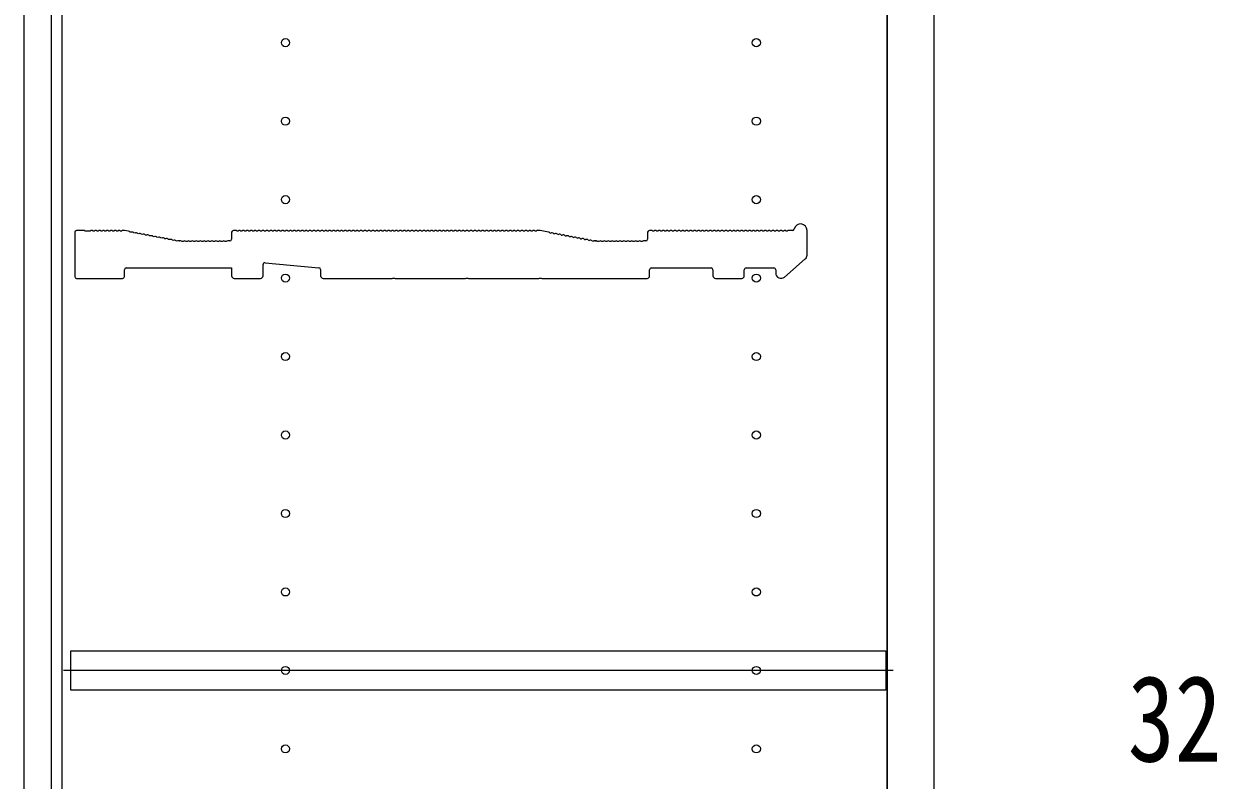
# Model space of a CAD drawing. Units: millimetres, scale not verified. Extents: x -4205 to 4205, y -2970 to 2970.
# Drawn here: x -2985 to -2528.8, y 281 to 570.2 of the extents above; entities that cross this region are included whole.
import ezdxf
from ezdxf.enums import TextEntityAlignment as Align

# ---------------------------------------------------------------- set-up
doc = ezdxf.new("R2010")
doc.units = ezdxf.units.MM
doc.header["$LTSCALE"] = 20
for name, color, linetype in [('0-2_YKK_11', 7, 'Continuous'), ('0-3_YKK_12', 2, 'Continuous'), ('0-5_YKK_D', 6, 'Continuous')]:
    doc.layers.add(name, color=color, linetype=linetype)
doc.styles.add('ＭＳ ゴシック', font='')
doc.styles.get('ＭＳ ゴシック').set_extended_font_data('MS Gothic')

msp = doc.modelspace()

# ---------------------------------------------------------------- linework, layer by layer
at = {"layer": '0-2_YKK_11'}
for p, q in [((-2965.55, 490.5), (-2965.55, 473.6)), ((-2962.05, 491.2), (-2964.85, 491.2)), ((-2961.3, 490.93), (-2961.49, 491)), ((-2959.81, 490.93), (-2961.3, 490.93)), ((-2959.61, 491), (-2959.81, 490.93)), ((-2958.11, 491), (-2958.5, 491)), ((-2956.61, 491), (-2957, 491)), ((-2955.11, 491), (-2955.5, 491)), ((-2953.61, 491), (-2954, 491)), ((-2952.11, 491), (-2952.5, 491)), ((-2950.61, 491), (-2951, 491)), ((-2949.11, 491), (-2949.5, 491)), ((-2947.61, 491), (-2948, 491)), ((-2946.62, 491.2), (-2947.05, 491.2)), ((-2944.92, 490.89), (-2946.49, 491.19)), ((-2944.03, 490.51), (-2944.4, 490.59)), ((-2942.56, 490.23), (-2942.93, 490.31)), ((-2941.08, 489.95), (-2941.46, 490.02)), ((-2939.61, 489.67), (-2939.98, 489.74)), ((-2938.14, 489.39), (-2938.51, 489.46)), ((-2936.66, 489.11), (-2937.04, 489.18)), ((-2935.19, 488.83), (-2935.56, 488.9)), ((-2933.72, 488.55), (-2934.09, 488.62)), ((-2932.24, 488.27), (-2932.62, 488.34)), ((-2905.55, 490.5), (-2905.55, 487.9)), ((-2904.05, 491.2), (-2904.85, 491.2)), ((-2903.11, 491), (-2903.5, 491)), ((-2901.61, 491), (-2902, 491)), ((-2900.11, 491), (-2900.5, 491)), ((-2898.61, 491), (-2899, 491)), ((-2897.11, 491), (-2897.5, 491)), ((-2895.61, 491), (-2896, 491)), ((-2894.11, 491), (-2894.5, 491)), ((-2892.61, 491), (-2893, 491)), ((-2891.11, 491), (-2891.5, 491)), ((-2889.61, 491), (-2890, 491)), ((-2888.11, 491), (-2888.5, 491)), ((-2886.61, 491), (-2887, 491)), ((-2885.11, 491), (-2885.5, 491)), ((-2883.61, 491), (-2884, 491)), ((-2882.11, 491), (-2882.5, 491)), ((-2880.61, 491), (-2881, 491)), ((-2879.11, 491), (-2879.5, 491)), ((-2877.61, 491), (-2878, 491)), ((-2876.11, 491), (-2876.5, 491)), ((-2874.61, 491), (-2875, 491)), ((-2873.11, 491), (-2873.5, 491)), ((-2871.61, 491), (-2872, 491)), ((-2870.11, 491), (-2870.5, 491)), ((-2868.61, 491), (-2869, 491)), ((-2867.11, 491), (-2867.5, 491)), ((-2865.61, 491), (-2866, 491)), ((-2864.11, 491), (-2864.5, 491)), ((-2862.61, 491), (-2863, 491)), ((-2861.11, 491), (-2861.5, 491)), ((-2859.61, 491), (-2860, 491)), ((-2858.11, 491), (-2858.5, 491)), ((-2856.61, 491), (-2857, 491)), ((-2855.11, 491), (-2855.5, 491)), ((-2853.61, 491), (-2854, 491)), ((-2852.11, 491), (-2852.5, 491)), ((-2850.61, 491), (-2851, 491)), ((-2849.11, 491), (-2849.5, 491)), ((-2847.61, 491), (-2848, 491)), ((-2846.11, 491), (-2846.5, 491)), ((-2844.61, 491), (-2845, 491)), ((-2843.11, 491), (-2843.5, 491)), ((-2841.61, 491), (-2842, 491)), ((-2840.11, 491), (-2840.5, 491)), ((-2838.61, 491), (-2839, 491)), ((-2837.11, 491), (-2837.5, 491)), ((-2835.61, 491), (-2836, 491)), ((-2834.11, 491), (-2834.5, 491)), ((-2832.61, 491), (-2833, 491)), ((-2831.11, 491), (-2831.5, 491)), ((-2829.61, 491), (-2830, 491)), ((-2828.11, 491), (-2828.5, 491)), ((-2826.61, 491), (-2827, 491)), ((-2825.11, 491), (-2825.5, 491)), ((-2823.61, 491), (-2824, 491)), ((-2822.11, 491), (-2822.5, 491)), ((-2820.61, 491), (-2821, 491)), ((-2819.11, 491), (-2819.5, 491)), ((-2817.61, 491), (-2818, 491)), ((-2816.11, 491), (-2816.5, 491)), ((-2814.61, 491), (-2815, 491)), ((-2813.11, 491), (-2813.5, 491)), ((-2811.61, 491), (-2812, 491)), ((-2810.11, 491), (-2810.5, 491)), ((-2808.61, 491), (-2809, 491)), ((-2807.11, 491), (-2807.5, 491)), ((-2805.61, 491), (-2806, 491)), ((-2804.11, 491), (-2804.5, 491)), ((-2802.61, 491), (-2803, 491)), ((-2801.11, 491), (-2801.5, 491)), ((-2799.61, 491), (-2800, 491)), ((-2798.11, 491), (-2798.5, 491)), ((-2796.61, 491), (-2797, 491)), ((-2795.11, 491), (-2795.5, 491)), ((-2793.61, 491), (-2794, 491)), ((-2792.11, 491), (-2792.5, 491)), ((-2790.61, 491), (-2791, 491)), ((-2789.11, 491), (-2789.5, 491)), ((-2783.93, 490.31), (-2783.56, 490.23)), ((-2782.46, 490.02), (-2782.08, 489.95)), ((-2780.98, 489.74), (-2780.61, 489.67)), ((-2779.51, 489.46), (-2779.14, 489.39)), ((-2778.04, 489.18), (-2777.66, 489.11)), ((-2776.56, 488.9), (-2776.19, 488.83)), ((-2775.09, 488.62), (-2774.72, 488.55)), ((-2773.62, 488.34), (-2773.24, 488.27)), ((-2746.55, 490.5), (-2746.55, 487.9)), ((-2745.05, 491.2), (-2745.85, 491.2)), ((-2744.11, 491), (-2744.5, 491)), ((-2742.61, 491), (-2743, 491)), ((-2741.11, 491), (-2741.5, 491)), ((-2739.61, 491), (-2740, 491)), ((-2738.11, 491), (-2738.5, 491)), ((-2736.61, 491), (-2737, 491)), ((-2735.11, 491), (-2735.5, 491)), ((-2733.61, 491), (-2734, 491)), ((-2732.11, 491), (-2732.5, 491)), ((-2730.61, 491), (-2731, 491)), ((-2729.11, 491), (-2729.5, 491)), ((-2727.61, 491), (-2728, 491)), ((-2726.11, 491), (-2726.5, 491)), ((-2724.61, 491), (-2725, 491)), ((-2723.11, 491), (-2723.5, 491)), ((-2721.61, 491), (-2722, 491)), ((-2720.11, 491), (-2720.5, 491)), ((-2718.61, 491), (-2719, 491)), ((-2717.11, 491), (-2717.5, 491)), ((-2715.61, 491), (-2716, 491)), ((-2714.11, 491), (-2714.5, 491)), ((-2712.61, 491), (-2713, 491)), ((-2711.11, 491), (-2711.5, 491)), ((-2709.61, 491), (-2710, 491)), ((-2708.11, 491), (-2708.5, 491)), ((-2706.61, 491), (-2707, 491)), ((-2705.11, 491), (-2705.5, 491)), ((-2703.61, 491), (-2704, 491)), ((-2702.11, 491), (-2702.5, 491)), ((-2700.61, 491), (-2701, 491)), ((-2699.11, 491), (-2699.5, 491)), ((-2697.61, 491), (-2698, 491)), ((-2696.11, 491), (-2696.5, 491)), ((-2694.61, 491), (-2695, 491)), ((-2693.11, 491), (-2693.5, 491)), ((-2691.18, 491.2), (-2692.55, 491.2)), ((-2685.55, 481.81), (-2685.55, 491.2)), ((-2930.77, 487.99), (-2931.14, 488.06)), ((-2929.3, 487.71), (-2929.67, 487.78)), ((-2927.82, 487.43), (-2928.2, 487.5)), ((-2926.35, 487.15), (-2926.72, 487.22)), ((-2925.62, 487.21), (-2925.76, 487.24)), ((-2925.05, 487.2), (-2925.49, 487.2)), ((-2924.11, 487), (-2924.5, 487)), ((-2922.61, 487), (-2923, 487)), ((-2921.11, 487), (-2921.5, 487)), ((-2919.61, 487), (-2920, 487)), ((-2918.11, 487), (-2918.5, 487)), ((-2916.61, 487), (-2917, 487)), ((-2915.11, 487), (-2915.5, 487)), ((-2913.61, 487), (-2914, 487)), ((-2912.11, 487), (-2912.5, 487)), ((-2910.61, 487), (-2911, 487)), ((-2909.11, 487), (-2909.5, 487)), ((-2907.61, 487), (-2908, 487)), ((-2906.25, 487.2), (-2907.05, 487.2)), ((-2772.14, 488.06), (-2771.77, 487.99)), ((-2770.67, 487.78), (-2770.3, 487.71)), ((-2769.2, 487.5), (-2768.82, 487.43)), ((-2767.72, 487.22), (-2767.35, 487.15)), ((-2765.11, 487), (-2765.5, 487)), ((-2763.61, 487), (-2764, 487)), ((-2762.11, 487), (-2762.5, 487)), ((-2760.61, 487), (-2761, 487)), ((-2759.11, 487), (-2759.5, 487)), ((-2757.61, 487), (-2758, 487)), ((-2756.11, 487), (-2756.5, 487)), ((-2754.61, 487), (-2755, 487)), ((-2753.11, 487), (-2753.5, 487)), ((-2751.61, 487), (-2752, 487)), ((-2750.11, 487), (-2750.5, 487)), ((-2748.61, 487), (-2749, 487)), ((-2747.25, 487.2), (-2748.05, 487.2)), ((-2694.25, 473.39), (-2686.25, 480.3)), ((-2946.55, 473.6), (-2946.55, 476.2)), ((-2893.55, 473.9), (-2893.55, 478.13)), ((-2892.79, 478.83), (-2872.19, 476.96)), ((-2871.55, 476.26), (-2871.55, 473.9)), ((-2745.75, 473.9), (-2745.75, 476.2)), ((-2745.05, 476.9), (-2722.25, 476.9)), ((-2721.55, 476.2), (-2721.55, 473.9)), ((-2709.55, 473.9), (-2709.55, 476.2)), ((-2708.85, 476.9), (-2698.25, 476.9)), ((-2697.55, 476.2), (-2697.55, 474.9)), ((-2964.85, 472.9), (-2947.25, 472.9)), ((-2904.55, 472.9), (-2894.55, 472.9)), ((-2720.55, 472.9), (-2710.55, 472.9))]:
    msp.add_line(p, q, dxfattribs=at)
for points in [[(-2784.44, 490.61), (-2787.55, 491.2), (-2788.55, 491.2)], [(-2766.62, 487.21), (-2766.76, 487.24), (-2766.62, 487.21)], [(-2766.49, 487.2), (-2766.05, 487.2), (-2766.49, 487.2)], [(-2945.85, 476.9), (-2905.55, 476.9), (-2905.55, 473.9)], [(-2870.55, 472.9), (-2844.13, 472.9), (-2843.88, 473.03), (-2843.23, 473.03), (-2842.98, 472.9), (-2816.13, 472.9), (-2815.88, 473.03), (-2815.23, 473.03), (-2814.98, 472.9), (-2788.13, 472.9), (-2787.88, 473.03), (-2787.23, 473.03), (-2786.98, 472.9), (-2746.75, 472.9)]]:
    msp.add_lwpolyline(points, dxfattribs=at)
msp.add_lwpolyline([(-2655.48, 315.5), (-2966.98, 315.5), (-2966.98, 330.5), (-2655.48, 330.5)], close=True, dxfattribs=at)
for centre, radius, start, end in [((-2688.05, 491.2), 2.5, 0, 167.3644), ((-2964.85, 490.5), 0.7, 90, 180), ((-2962.05, 490.32), 0.88, 50.4605, 90), ((-2959.05, 490.32), 0.88, 50.536, 129.5394), ((-2957.55, 490.32), 0.88, 50.536, 129.464), ((-2956.05, 490.32), 0.88, 50.536, 129.464), ((-2954.55, 490.32), 0.88, 50.536, 129.464), ((-2953.05, 490.32), 0.88, 50.536, 129.464), ((-2951.55, 490.32), 0.88, 50.536, 129.464), ((-2950.05, 490.32), 0.88, 50.536, 129.464), ((-2948.55, 490.32), 0.88, 50.536, 129.464), ((-2947.05, 490.32), 0.88, 90, 129.464), ((-2946.62, 490.5), 0.7, 79.2157, 90), ((-2945.08, 490.02), 0.88, 39.7517, 79.2157), ((-2943.61, 489.74), 0.88, 39.7517, 118.6797), ((-2942.13, 489.46), 0.88, 39.7517, 118.6797), ((-2940.66, 489.18), 0.88, 39.7517, 118.6797), ((-2939.19, 488.9), 0.88, 39.7517, 118.6797), ((-2937.71, 488.62), 0.88, 39.7517, 118.6797), ((-2936.24, 488.34), 0.88, 39.7517, 118.6797), ((-2934.77, 488.06), 0.88, 39.7517, 118.6797), ((-2933.29, 487.78), 0.88, 39.7517, 118.6797), ((-2931.82, 487.5), 0.88, 39.7517, 118.6797), ((-2904.85, 490.5), 0.7, 90, 180), ((-2904.05, 490.32), 0.88, 50.536, 90), ((-2902.55, 490.32), 0.88, 50.536, 129.464), ((-2901.05, 490.32), 0.88, 50.536, 129.464), ((-2899.55, 490.32), 0.88, 50.536, 129.464), ((-2898.05, 490.32), 0.88, 50.536, 129.464), ((-2896.55, 490.32), 0.88, 50.536, 129.464), ((-2895.05, 490.32), 0.88, 50.536, 129.464), ((-2893.55, 490.32), 0.88, 50.536, 129.464), ((-2892.05, 490.32), 0.88, 50.536, 129.464), ((-2890.55, 490.32), 0.88, 50.536, 129.464), ((-2889.05, 490.32), 0.88, 50.536, 129.464), ((-2887.55, 490.32), 0.88, 50.536, 129.464), ((-2886.05, 490.32), 0.88, 50.536, 129.464), ((-2884.55, 490.32), 0.88, 50.536, 129.464), ((-2883.05, 490.32), 0.88, 50.536, 129.464), ((-2881.55, 490.32), 0.88, 50.536, 129.464), ((-2880.05, 490.32), 0.88, 50.536, 129.464), ((-2878.55, 490.32), 0.88, 50.536, 129.464), ((-2877.05, 490.32), 0.88, 50.536, 129.464), ((-2875.55, 490.32), 0.88, 50.536, 129.464), ((-2874.05, 490.32), 0.88, 50.536, 129.464), ((-2872.55, 490.32), 0.88, 50.536, 129.464), ((-2871.05, 490.32), 0.88, 50.536, 129.464), ((-2869.55, 490.32), 0.88, 50.536, 129.464), ((-2868.05, 490.32), 0.88, 50.536, 129.464), ((-2866.55, 490.32), 0.88, 50.536, 129.464), ((-2865.05, 490.32), 0.88, 50.536, 129.464), ((-2863.55, 490.32), 0.88, 50.536, 129.464), ((-2862.05, 490.32), 0.88, 50.536, 129.464), ((-2860.55, 490.32), 0.88, 50.536, 129.464), ((-2859.05, 490.32), 0.88, 50.536, 129.464), ((-2857.55, 490.32), 0.88, 50.536, 129.464), ((-2856.05, 490.32), 0.88, 50.536, 129.464), ((-2854.55, 490.32), 0.88, 50.536, 129.464), ((-2853.05, 490.32), 0.88, 50.536, 129.464), ((-2851.55, 490.32), 0.88, 50.536, 129.464), ((-2850.05, 490.32), 0.88, 50.536, 129.464), ((-2848.55, 490.32), 0.88, 50.536, 129.464), ((-2847.05, 490.32), 0.88, 50.536, 129.464), ((-2845.55, 490.32), 0.88, 50.536, 129.464), ((-2844.05, 490.32), 0.88, 50.536, 129.464), ((-2842.55, 490.32), 0.88, 50.536, 129.464), ((-2841.05, 490.32), 0.88, 50.536, 129.464), ((-2839.55, 490.32), 0.88, 50.536, 129.464), ((-2838.05, 490.32), 0.88, 50.536, 129.464), ((-2836.55, 490.32), 0.88, 50.536, 129.464), ((-2835.05, 490.32), 0.88, 50.536, 129.464), ((-2833.55, 490.32), 0.88, 50.536, 129.464), ((-2832.05, 490.32), 0.88, 50.536, 129.464), ((-2830.55, 490.32), 0.88, 50.536, 129.464), ((-2829.05, 490.32), 0.88, 50.536, 129.464), ((-2827.55, 490.32), 0.88, 50.536, 129.464), ((-2826.05, 490.32), 0.88, 50.536, 129.464), ((-2824.55, 490.32), 0.88, 50.536, 129.464), ((-2823.05, 490.32), 0.88, 50.536, 129.464), ((-2821.55, 490.32), 0.88, 50.536, 129.464), ((-2820.05, 490.32), 0.88, 50.536, 129.464), ((-2818.55, 490.32), 0.88, 50.536, 129.464), ((-2817.05, 490.32), 0.88, 50.536, 129.464), ((-2815.55, 490.32), 0.88, 50.536, 129.464), ((-2814.05, 490.32), 0.88, 50.536, 129.464), ((-2812.55, 490.32), 0.88, 50.536, 129.464), ((-2811.05, 490.32), 0.88, 50.536, 129.464), ((-2809.55, 490.32), 0.88, 50.536, 129.464), ((-2808.05, 490.32), 0.88, 50.536, 129.464), ((-2806.55, 490.32), 0.88, 50.536, 129.464), ((-2805.05, 490.32), 0.88, 50.536, 129.464), ((-2803.55, 490.32), 0.88, 50.536, 129.464), ((-2802.05, 490.32), 0.88, 50.536, 129.464), ((-2800.55, 490.32), 0.88, 50.536, 129.464), ((-2799.05, 490.32), 0.88, 50.536, 129.464), ((-2797.55, 490.32), 0.88, 50.536, 129.464), ((-2796.05, 490.32), 0.88, 50.536, 129.464), ((-2794.55, 490.32), 0.88, 50.536, 129.464), ((-2793.05, 490.32), 0.88, 50.536, 129.464), ((-2791.55, 490.32), 0.88, 50.536, 129.464), ((-2790.05, 490.32), 0.88, 50.536, 129.464), ((-2788.55, 490.32), 0.88, 90, 129.464), ((-2784.61, 489.74), 0.88, 39.7517, 79.2157), ((-2783.13, 489.46), 0.88, 39.7517, 118.6797), ((-2781.66, 489.18), 0.88, 39.7517, 118.6797), ((-2780.19, 488.9), 0.88, 39.7517, 118.6797), ((-2778.71, 488.62), 0.88, 39.7517, 118.6797), ((-2777.24, 488.34), 0.88, 39.7517, 118.6797), ((-2775.77, 488.06), 0.88, 39.7517, 118.6797), ((-2774.29, 487.78), 0.88, 39.7517, 118.6797), ((-2772.82, 487.5), 0.88, 39.7517, 118.6797), ((-2745.85, 490.5), 0.7, 90, 180), ((-2745.05, 490.32), 0.88, 50.536, 90), ((-2743.55, 490.32), 0.88, 50.536, 129.464), ((-2742.05, 490.32), 0.88, 50.536, 129.464), ((-2740.55, 490.32), 0.88, 50.536, 129.464), ((-2739.05, 490.32), 0.88, 50.536, 129.464), ((-2737.55, 490.32), 0.88, 50.536, 129.464), ((-2736.05, 490.32), 0.88, 50.536, 129.464), ((-2734.55, 490.32), 0.88, 50.536, 129.464), ((-2733.05, 490.32), 0.88, 50.536, 129.464), ((-2731.55, 490.32), 0.88, 50.536, 129.464), ((-2730.05, 490.32), 0.88, 50.536, 129.464), ((-2728.55, 490.32), 0.88, 50.536, 129.464), ((-2727.05, 490.32), 0.88, 50.536, 129.464), ((-2725.55, 490.32), 0.88, 50.536, 129.464), ((-2724.05, 490.32), 0.88, 50.536, 129.464), ((-2722.55, 490.32), 0.88, 50.536, 129.464), ((-2721.05, 490.32), 0.88, 50.536, 129.464), ((-2719.55, 490.32), 0.88, 50.536, 129.464), ((-2718.05, 490.32), 0.88, 50.536, 129.464), ((-2716.55, 490.32), 0.88, 50.536, 129.464), ((-2715.05, 490.32), 0.88, 50.536, 129.464), ((-2713.55, 490.32), 0.88, 50.536, 129.464), ((-2712.05, 490.32), 0.88, 50.536, 129.464), ((-2710.55, 490.32), 0.88, 50.536, 129.464), ((-2709.05, 490.32), 0.88, 50.536, 129.464), ((-2707.55, 490.32), 0.88, 50.536, 129.464), ((-2706.05, 490.32), 0.88, 50.536, 129.464), ((-2704.55, 490.32), 0.88, 50.536, 129.464), ((-2703.05, 490.32), 0.88, 50.536, 129.464), ((-2701.55, 490.32), 0.88, 50.536, 129.464), ((-2700.05, 490.32), 0.88, 50.536, 129.464), ((-2698.55, 490.32), 0.88, 50.536, 129.464), ((-2697.05, 490.32), 0.88, 50.536, 129.464), ((-2695.55, 490.32), 0.88, 50.536, 129.464), ((-2694.05, 490.32), 0.88, 50.536, 129.464), ((-2692.55, 490.32), 0.88, 90, 129.464), ((-2691.18, 491.9), 0.7, 270, 347.3644), ((-2930.35, 487.22), 0.88, 39.7517, 118.6797), ((-2928.87, 486.94), 0.88, 39.7517, 118.6797), ((-2927.4, 486.66), 0.88, 39.7517, 118.6797), ((-2925.93, 486.37), 0.88, 79.2157, 118.6797), ((-2925.49, 487.9), 0.7, 259.2157, 270), ((-2925.05, 486.32), 0.88, 50.536, 90), ((-2923.55, 486.32), 0.88, 50.536, 129.464), ((-2922.05, 486.32), 0.88, 50.536, 129.464), ((-2920.55, 486.32), 0.88, 50.536, 129.464), ((-2919.05, 486.32), 0.88, 50.536, 129.464), ((-2917.55, 486.32), 0.88, 50.536, 129.464), ((-2916.05, 486.32), 0.88, 50.536, 129.464), ((-2914.55, 486.32), 0.88, 50.536, 129.464), ((-2913.05, 486.32), 0.88, 50.536, 129.464), ((-2911.55, 486.32), 0.88, 50.536, 129.464), ((-2910.05, 486.32), 0.88, 50.536, 129.464), ((-2908.55, 486.32), 0.88, 50.536, 129.464), ((-2907.05, 486.32), 0.88, 90, 129.464), ((-2906.25, 487.9), 0.7, 270, 0), ((-2771.35, 487.22), 0.88, 39.7517, 118.6797), ((-2769.87, 486.94), 0.88, 39.7517, 118.6797), ((-2768.4, 486.66), 0.88, 39.7517, 118.6797), ((-2766.93, 486.37), 0.88, 79.2157, 118.6797), ((-2766.49, 487.9), 0.7, 259.2157, 270), ((-2766.49, 487.9), 0.7, 259.2157, 270), ((-2766.05, 486.32), 0.88, 50.536, 90), ((-2764.55, 486.32), 0.88, 50.536, 129.464), ((-2763.05, 486.32), 0.88, 50.536, 129.464), ((-2761.55, 486.32), 0.88, 50.536, 129.464), ((-2760.05, 486.32), 0.88, 50.536, 129.464), ((-2758.55, 486.32), 0.88, 50.536, 129.464), ((-2757.05, 486.32), 0.88, 50.536, 129.464), ((-2755.55, 486.32), 0.88, 50.536, 129.464), ((-2754.05, 486.32), 0.88, 50.536, 129.464), ((-2752.55, 486.32), 0.88, 50.536, 129.464), ((-2751.05, 486.32), 0.88, 50.536, 129.464), ((-2749.55, 486.32), 0.88, 50.536, 129.464), ((-2748.05, 486.32), 0.88, 90, 129.464), ((-2747.25, 487.9), 0.7, 270, 0), ((-2687.55, 481.81), 2, 310.8387, 0), ((-2945.85, 476.2), 0.7, 90, 180), ((-2892.85, 478.13), 0.7, 84.8056, 180), ((-2872.25, 476.26), 0.7, 0, 84.8056), ((-2745.05, 476.2), 0.7, 90, 180), ((-2722.25, 476.2), 0.7, 0, 90), ((-2708.85, 476.2), 0.7, 90, 180), ((-2698.25, 476.2), 0.7, 0, 90), ((-2695.55, 474.9), 2, 180, 310.8387), ((-2964.85, 473.6), 0.7, 180, 270), ((-2947.25, 473.6), 0.7, 270, 0), ((-2904.55, 473.9), 1, 180, 270), ((-2894.55, 473.9), 1, 270, 0), ((-2870.55, 473.9), 1, 180, 270), ((-2746.75, 473.9), 1, 270, 0), ((-2720.55, 473.9), 1, 180, 270), ((-2710.55, 473.9), 1, 270, 0)]:
    msp.add_arc(centre, radius, start, end, dxfattribs=at)
at = {"layer": '0-3_YKK_12'}
for p, q in [((-2974.48, 1393.5), (-2974.48, -777.5)), ((-2970.48, 1393.5), (-2970.48, -777.5)), ((-2652.69, 323), (-2969.77, 323))]:
    msp.add_line(p, q, dxfattribs=at)
for points in [[(-2984.98, -787), (-2654.98, -787), (-2654.98, 1403), (-2984.98, 1403)], [(-2654.98, -784), (-2636.98, -784), (-2636.98, 1400), (-2654.98, 1400)]]:
    msp.add_lwpolyline(points, close=True, dxfattribs=at)
for centre in [(-2884.98, 563), (-2704.98, 563), (-2884.98, 533), (-2704.98, 533), (-2884.98, 503), (-2704.98, 503), (-2884.98, 473), (-2704.98, 473), (-2884.98, 443), (-2704.98, 443), (-2884.98, 413), (-2704.98, 413), (-2884.98, 383), (-2704.98, 383), (-2884.98, 353), (-2704.98, 353), (-2884.98, 323), (-2704.98, 323), (-2884.98, 293), (-2704.98, 293)]:
    msp.add_circle(centre, 1.55, dxfattribs=at)

# ---------------------------------------------------------------- texts
at = {"layer": '0-5_YKK_D', "style": 'ＭＳ ゴシック', "width": 0.8}
msp.add_text('32', height=32.99, dxfattribs=at).set_placement((-2562.98, 278.24), align=Align.BOTTOM_LEFT)

doc.saveas('drawing.dxf')
